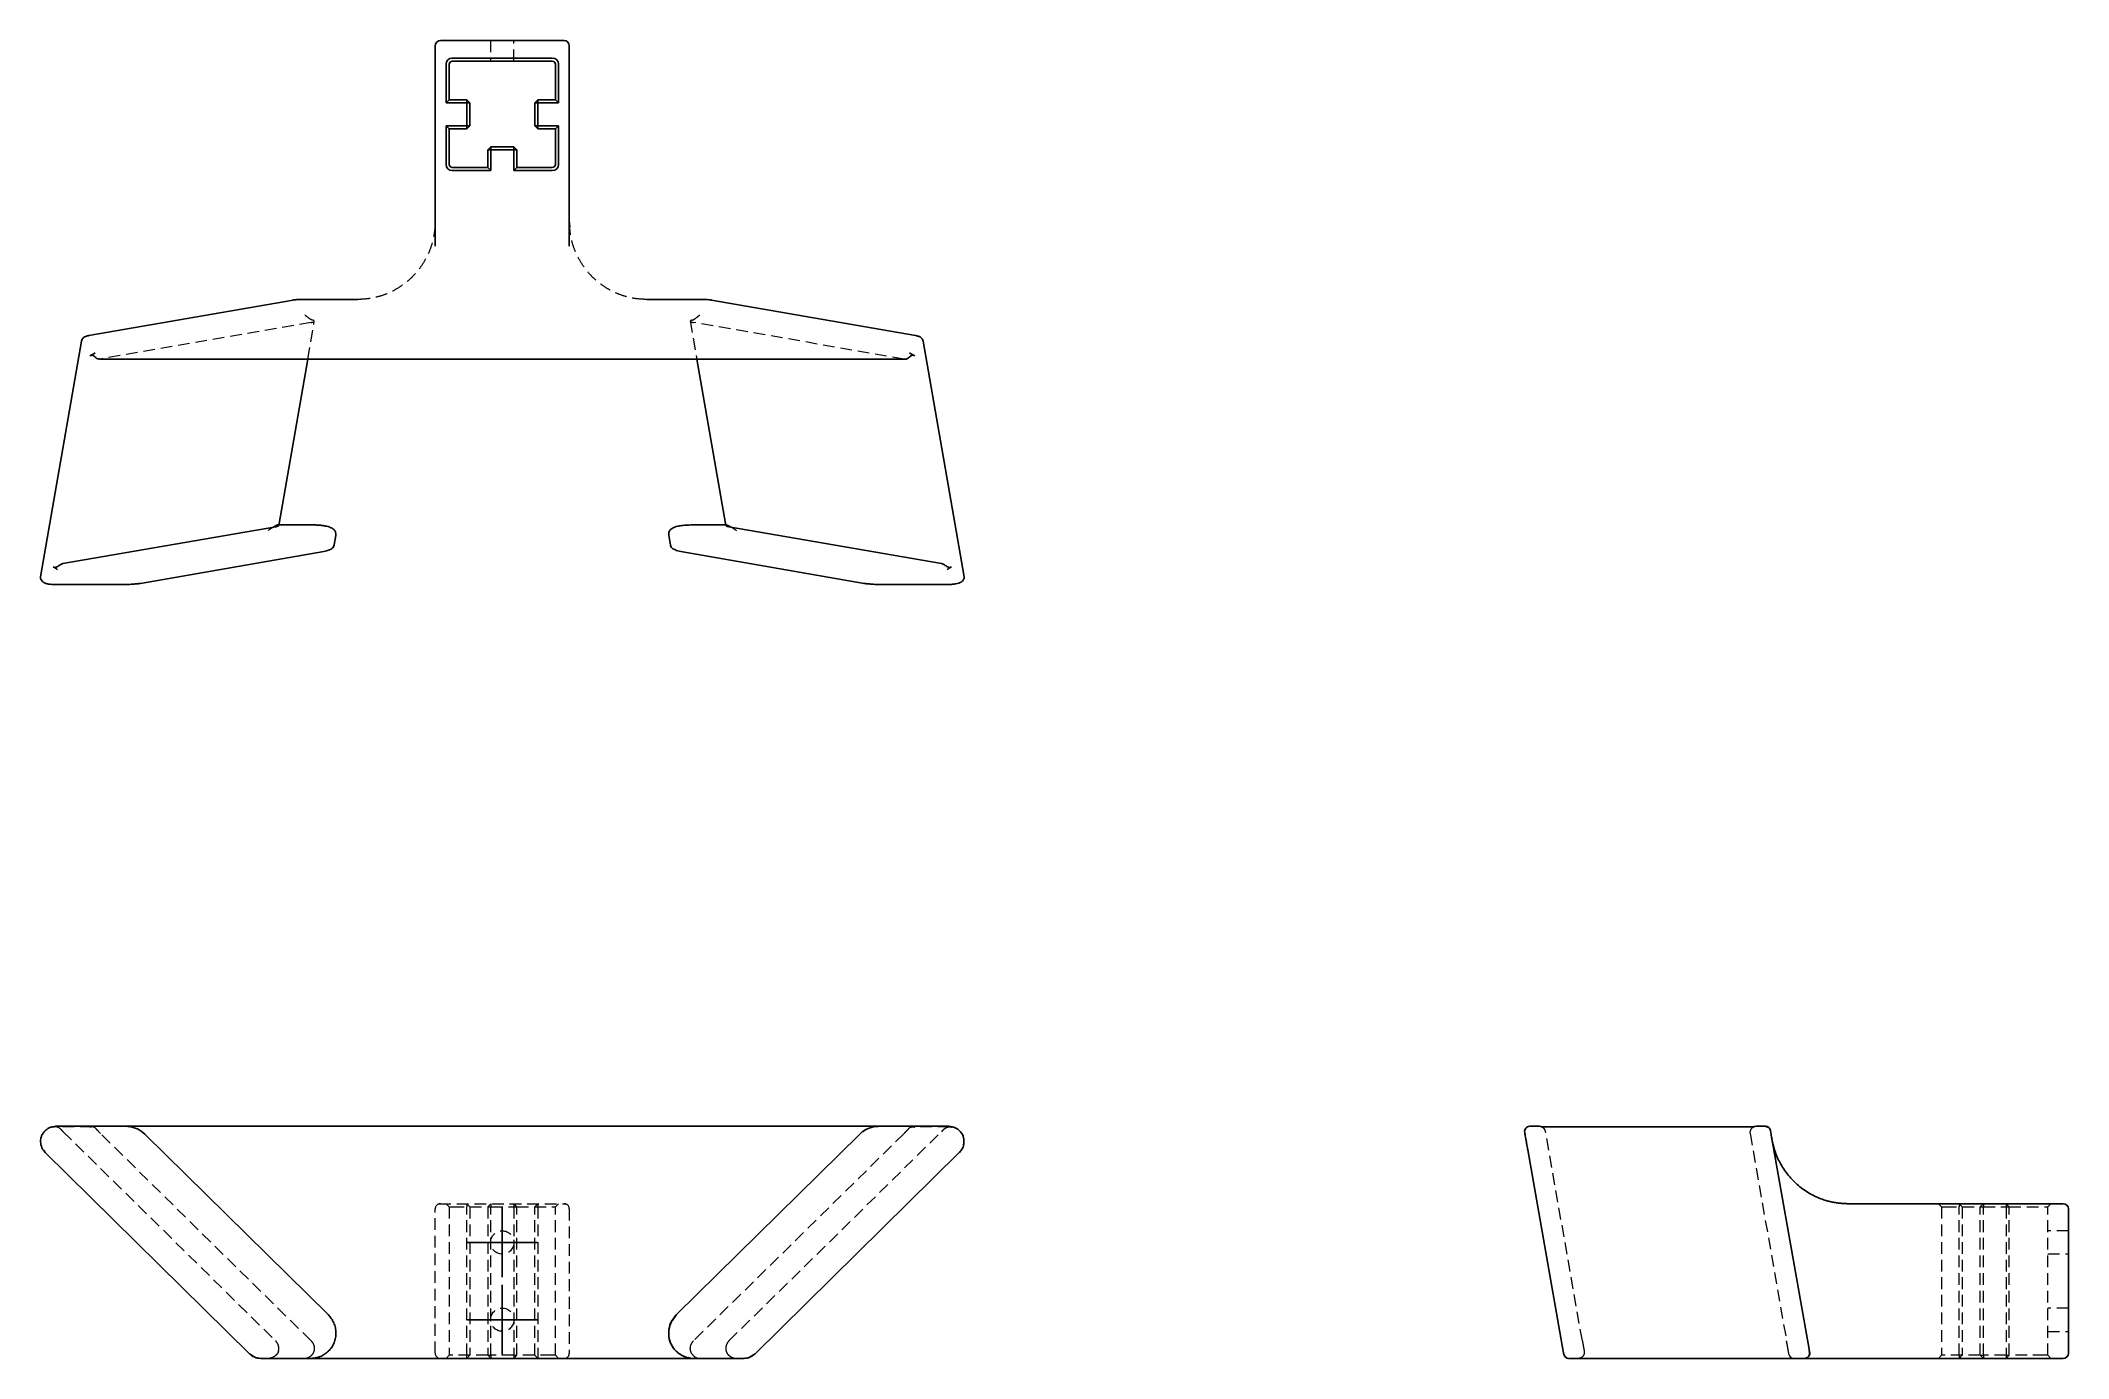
# Model space of a CAD drawing. Header units: millimetres. Extents: x 33 to 252, y 45 to 187.
import ezdxf

# ---------------------------------------------------------------- set-up
doc = ezdxf.new("R2010")
doc.units = ezdxf.units.MM
doc.linetypes.add('HIDDEN', pattern=[1.905, 1.27, -0.635])
doc.layers.add('10', color=7, linetype='Continuous')

# ---------------------------------------------------------------- blocks, each defined once
blk = doc.blocks.new('SW_CENTERMARKSYMBOL_0')
at = {"layer": '10', "color": 0}
for p, q in [((0, 2.5), (0, 3.76)), ((0, 0), (0, 2.5)), ((-2.5, 0), (-3.76, 0)), ((0, 0), (-2.5, 0)), ((0, 0), (0, -2.5)), ((0, 0), (2.5, 0)), ((2.5, 0), (3.76, 0)), ((0, -2.5), (0, -3.76))]:
    blk.add_line(p, q, dxfattribs=at)
blk = doc.blocks.new('SW_CENTERMARKSYMBOL_1')
at = {"layer": '10', "color": 0}
for p, q in [((0, 2.5), (0, 3.76)), ((0, 0), (0, 2.5)), ((-2.5, 0), (-3.76, 0)), ((0, 0), (-2.5, 0)), ((0, 0), (0, -2.5)), ((0, 0), (2.5, 0)), ((2.5, 0), (3.76, 0)), ((0, -2.5), (0, -3.76))]:
    blk.add_line(p, q, dxfattribs=at)

msp = doc.modelspace()

# ---------------------------------------------------------------- linework, layer by layer
at = {"color": 7, "linetype": 'Continuous', "lineweight": 25}
for p, q in [((75.75, 165.19), (75.75, 186.88)), ((76.3, 187.44), (89.69, 187.44)), ((90.25, 186.88), (90.25, 165.19)), ((76.92, 180.69), (76.92, 184.87)), ((77.25, 184.87), (77.25, 181.02)), ((77.59, 185.54), (88.41, 185.54)), ((88.41, 185.21), (77.59, 185.21)), ((88.75, 181.02), (88.75, 184.87)), ((89.08, 184.87), (89.08, 180.69)), ((77.25, 181.02), (76.92, 180.69)), ((79.15, 180.69), (76.92, 180.69)), ((77.25, 181.02), (79.15, 181.02)), ((79.15, 181.02), (79.15, 180.69)), ((79.15, 181.02), (79.48, 180.69)), ((79.15, 178.23), (79.15, 180.69)), ((79.48, 180.69), (79.15, 180.69)), ((79.48, 180.69), (79.48, 178.23)), ((86.51, 180.69), (86.85, 181.02)), ((86.85, 180.69), (86.51, 180.69)), ((86.51, 178.23), (86.51, 180.69)), ((86.85, 181.02), (88.75, 181.02)), ((86.85, 181.02), (86.85, 180.69)), ((86.85, 180.69), (86.85, 178.23)), ((89.08, 180.69), (86.85, 180.69)), ((88.75, 181.02), (89.08, 180.69)), ((76.92, 178.23), (79.15, 178.23)), ((76.92, 174.05), (76.92, 178.23)), ((76.92, 178.23), (77.25, 177.9)), ((79.15, 177.9), (77.25, 177.9)), ((77.25, 177.9), (77.25, 174.05)), ((79.48, 178.23), (79.15, 178.23)), ((79.15, 178.23), (79.15, 177.9)), ((79.48, 178.23), (79.15, 177.9)), ((86.85, 178.23), (86.51, 178.23)), ((86.85, 177.9), (86.51, 178.23)), ((86.85, 178.23), (89.08, 178.23)), ((86.85, 178.23), (86.85, 177.9)), ((88.75, 177.9), (86.85, 177.9)), ((89.08, 178.23), (88.75, 177.9)), ((88.75, 174.05), (88.75, 177.9)), ((89.08, 178.23), (89.08, 174.05)), ((81.44, 175.61), (81.77, 175.95)), ((81.44, 175.61), (81.77, 175.61)), ((81.44, 173.71), (81.44, 175.61)), ((81.77, 175.61), (81.77, 175.95)), ((81.77, 175.95), (84.23, 175.95)), ((81.77, 175.61), (81.77, 173.38)), ((84.23, 175.61), (81.77, 175.61)), ((84.23, 175.95), (84.56, 175.61)), ((84.23, 175.61), (84.23, 175.95)), ((84.23, 173.38), (84.23, 175.61)), ((84.23, 175.61), (84.56, 175.61)), ((84.56, 175.61), (84.56, 173.71)), ((77.59, 173.71), (81.44, 173.71)), ((81.77, 173.38), (77.59, 173.38)), ((81.44, 173.71), (81.77, 173.38)), ((84.23, 173.38), (84.56, 173.71)), ((88.41, 173.38), (84.23, 173.38)), ((84.56, 173.71), (88.41, 173.71)), ((75.74, 167.53), (75.73, 167.45)), ((90.3, 167.3), (90.25, 167.94)), ((90.29, 167.3), (90.26, 167.53)), ((60.37, 159.37), (38.28, 155.53)), ((67.38, 159.44), (61.29, 159.44)), ((67.68, 159.46), (67.38, 159.43)), ((98.62, 159.43), (98.32, 159.46)), ((104.71, 159.44), (98.62, 159.44)), ((127.72, 155.53), (105.63, 159.37)), ((37.48, 154.94), (33.05, 129.45)), ((38.26, 155.53), (38.28, 155.53)), ((127.72, 155.53), (127.74, 155.53)), ((132.95, 129.45), (128.52, 154.94)), ((39.43, 152.98), (126.57, 152.98)), ((58.82, 134.99), (61.95, 152.98)), ((104.05, 152.98), (107.18, 134.99)), ((35.47, 130.86), (58.48, 134.85)), ((62.25, 135.06), (58.83, 135.06)), ((64.82, 132.9), (64.99, 133.9)), ((101, 133.9), (101.18, 132.9)), ((107.17, 135.06), (103.75, 135.06)), ((107.52, 134.85), (130.53, 130.86)), ((43.85, 128.73), (63.68, 132.17)), ((63.68, 132.17), (63.7, 132.18)), ((102.32, 132.17), (102.3, 132.18)), ((102.32, 132.17), (122.15, 128.73)), ((33.8, 128.67), (33.83, 128.66)), ((34.7, 128.6), (42.11, 128.6)), ((123.89, 128.6), (131.3, 128.6)), ((34.59, 69.98), (34.7, 70)), ((34.7, 70), (42.11, 70)), ((42.11, 70), (42.29, 70)), ((42.63, 69.96), (42.29, 70)), ((42.29, 70), (123.71, 70)), ((64.15, 49.64), (44.33, 69.16)), ((121.67, 69.16), (101.85, 49.64)), ((121.75, 69.21), (121.68, 69.16)), ((123.71, 70), (123.89, 70)), ((123.89, 70), (131.3, 70)), ((131.3, 70), (131.67, 69.95)), ((194.16, 70), (195.2, 70)), ((218.4, 69.95), (195.45, 69.95)), ((218.65, 70), (219.65, 70)), ((33.55, 67.16), (33.43, 67.34)), ((33.55, 67.16), (33.55, 67.15)), ((33.55, 67.15), (55.65, 45.39)), ((110.35, 45.39), (132.44, 67.15)), ((132.45, 67.16), (132.44, 67.15)), ((197.78, 45.69), (193.94, 67.45)), ((220.53, 67.64), (224.37, 45.89)), ((230.19, 61.63), (251.88, 61.63)), ((252.44, 61.07), (252.44, 45.45)), ((64.15, 49.64), (64.16, 49.62)), ((101.85, 49.64), (101.84, 49.62)), ((56.86, 44.89), (56.79, 44.91)), ((62.07, 44.89), (56.86, 44.89)), ((62.25, 44.89), (62.07, 44.89)), ((103.75, 44.89), (62.25, 44.89)), ((62.52, 44.91), (62.6, 44.93)), ((103.12, 44.98), (103.34, 44.92)), ((103.92, 44.89), (103.75, 44.89)), ((109.14, 44.89), (103.92, 44.89)), ((109.21, 44.91), (109.14, 44.89)), ((223.88, 44.89), (198.39, 44.89)), ((251.88, 44.89), (232.94, 44.89))]:
    msp.add_line(p, q, dxfattribs=at)
at = {"color": 7, "linetype": 'HIDDEN', "lineweight": 18}
for p, q in [((81.74, 187.44), (81.74, 185.21)), ((84.25, 185.21), (84.25, 187.44)), ((62.31, 156.94), (39.54, 152.99)), ((61.95, 152.98), (62.66, 157.12)), ((103.33, 157.12), (104.05, 152.98)), ((126.46, 152.99), (103.68, 156.94)), ((39.54, 152.99), (39.43, 153)), ((126.57, 152.99), (126.46, 152.99)), ((58.83, 135.06), (58.74, 135.06)), ((107.26, 135.06), (107.17, 135.06)), ((33.85, 128.66), (33.92, 128.66)), ((33.19, 69.01), (33.54, 69.52)), ((38.6, 69.95), (34.61, 69.95)), ((35.47, 69.44), (58.48, 46.79)), ((62.31, 46.79), (39.54, 69.21)), ((126.46, 69.21), (103.68, 46.79)), ((107.52, 46.79), (130.53, 69.44)), ((123.43, 69.98), (122.6, 69.75)), ((131.38, 69.95), (127.4, 69.95)), ((195.29, 69.98), (195.19, 69.98)), ((195.78, 69.66), (195.7, 69.77)), ((195.78, 69.66), (195.77, 69.68)), ((199.85, 46.79), (195.86, 69.44)), ((217.99, 69.21), (221.94, 46.79)), ((76.17, 61.63), (89.83, 61.63)), ((76.92, 61.63), (77.25, 61.29)), ((79.15, 61.63), (79.15, 61.29)), ((79.48, 61.29), (79.15, 61.63)), ((81.44, 61.29), (81.77, 61.63)), ((81.77, 61.63), (81.77, 61.29)), ((84.23, 61.63), (84.56, 61.29)), ((84.23, 61.63), (84.23, 61.29)), ((86.85, 61.63), (86.51, 61.29)), ((86.85, 61.63), (86.85, 61.29)), ((89.08, 61.63), (88.75, 61.29)), ((238.38, 61.63), (238.71, 61.29)), ((240.61, 61.63), (240.61, 61.29)), ((240.61, 61.63), (240.95, 61.29)), ((243.23, 61.63), (242.9, 61.29)), ((243.23, 61.63), (243.23, 61.29)), ((246.02, 61.29), (245.69, 61.63)), ((245.69, 61.63), (245.69, 61.29)), ((250.21, 61.29), (250.54, 61.63)), ((75.75, 45.45), (75.75, 61.07)), ((77.25, 61.29), (77.59, 61.29)), ((77.25, 61.29), (77.25, 45.23)), ((77.59, 61.29), (81.44, 61.29)), ((79.15, 45.23), (79.15, 61.29)), ((79.48, 61.29), (79.48, 45.23)), ((81.44, 61.29), (81.44, 45.23)), ((81.44, 61.29), (81.77, 61.29)), ((81.77, 61.29), (84.23, 61.29)), ((81.77, 45.23), (81.77, 61.29)), ((84.23, 61.29), (84.56, 61.29)), ((84.23, 61.29), (84.23, 45.23)), ((84.56, 45.23), (84.56, 61.29)), ((84.56, 61.29), (88.41, 61.29)), ((86.51, 45.23), (86.51, 61.29)), ((86.85, 61.29), (86.85, 45.23)), ((88.41, 61.29), (88.75, 61.29)), ((88.75, 45.23), (88.75, 61.29)), ((90.25, 61.07), (90.25, 45.45)), ((238.71, 61.29), (239.05, 61.29)), ((238.71, 61.29), (238.71, 45.23)), ((239.05, 61.29), (242.9, 61.29)), ((240.61, 45.23), (240.61, 61.29)), ((240.95, 61.29), (240.95, 45.23)), ((242.9, 45.23), (242.9, 61.29)), ((242.9, 61.29), (243.23, 61.29)), ((243.23, 45.23), (243.23, 61.29)), ((243.23, 61.29), (245.69, 61.29)), ((245.69, 61.29), (246.02, 61.29)), ((245.69, 61.29), (245.69, 45.23)), ((246.02, 61.29), (249.87, 61.29)), ((246.02, 45.23), (246.02, 61.29)), ((249.87, 61.29), (250.21, 61.29)), ((250.21, 45.23), (250.21, 61.29)), ((252.44, 58.7), (250.21, 58.7)), ((250.21, 56.19), (252.44, 56.19)), ((64.18, 49.6), (64.14, 49.64)), ((101.86, 49.64), (101.37, 48.97)), ((252.44, 50.33), (250.21, 50.33)), ((199.94, 46.28), (199.97, 46.1)), ((250.21, 47.82), (252.44, 47.82)), ((56.17, 45.05), (55.64, 45.4)), ((76.92, 44.89), (77.25, 45.23)), ((77.59, 45.23), (77.25, 45.23)), ((81.44, 45.23), (77.59, 45.23)), ((79.15, 44.89), (79.15, 45.23)), ((79.15, 44.89), (79.48, 45.23)), ((81.44, 45.23), (81.77, 44.89)), ((81.44, 45.23), (81.77, 45.23)), ((81.77, 45.23), (81.77, 44.89)), ((84.23, 45.23), (81.77, 45.23)), ((84.56, 45.23), (84.23, 44.89)), ((84.23, 45.23), (84.23, 44.89)), ((84.23, 45.23), (84.56, 45.23)), ((88.41, 45.23), (84.56, 45.23)), ((86.51, 45.23), (86.85, 44.89)), ((86.85, 45.23), (86.85, 44.89)), ((88.75, 45.23), (88.41, 45.23)), ((88.75, 45.23), (89.08, 44.89)), ((102.91, 45.03), (102.99, 45.01)), ((102.99, 45.01), (103.12, 44.98)), ((110.35, 45.4), (109.83, 45.05)), ((198.28, 44.92), (198.38, 44.91)), ((224.14, 44.96), (224.1, 44.94)), ((238.71, 45.23), (238.38, 44.89)), ((239.05, 45.23), (238.71, 45.23)), ((242.9, 45.23), (239.05, 45.23)), ((240.95, 45.23), (240.61, 44.89)), ((240.61, 45.23), (240.61, 44.89)), ((242.9, 45.23), (243.23, 44.89)), ((242.9, 45.23), (243.23, 45.23)), ((243.23, 45.23), (243.23, 44.89)), ((245.69, 45.23), (243.23, 45.23)), ((245.69, 44.89), (246.02, 45.23)), ((245.69, 45.23), (246.02, 45.23)), ((245.69, 45.23), (245.69, 44.89)), ((249.87, 45.23), (246.02, 45.23)), ((250.21, 45.23), (249.87, 45.23)), ((250.54, 44.89), (250.21, 45.23))]:
    msp.add_line(p, q, dxfattribs=at)
at = {"color": 7, "linetype": 'Continuous', "lineweight": 25, "flags": 128}
for points in [[(63.73, 134.94), (63.83, 134.94), (63.88, 134.93)], [(44.32, 69.16), (44.32, 69.16), (44.33, 69.16)], [(121.68, 69.16), (121.68, 69.16), (121.67, 69.16)], [(55.65, 45.39), (55.65, 45.39), (55.65, 45.39)], [(64.2, 45.7), (64.2, 45.69), (64.19, 45.68)], [(110.35, 45.39), (110.35, 45.39), (110.34, 45.39)]]:
    msp.add_lwpolyline(points, dxfattribs=at)
at = {"color": 7, "linetype": 'HIDDEN', "lineweight": 18}
for centre in [(83, 57.44), (83, 49.08)]:
    msp.add_circle(centre, 1.26, dxfattribs=at)
at = {"color": 7, "linetype": 'Continuous', "lineweight": 25}
for centre, radius, start, end in [((76.3, 186.88), 0.558, 90, 180), ((89.69, 186.88), 0.558, 0, 90), ((77.59, 184.87), 0.669, 90, 180), ((77.59, 184.87), 0.335, 90, 180), ((88.41, 184.87), 0.669, 0, 90), ((88.41, 184.87), 0.335, 0, 90), ((77.59, 174.05), 0.669, 180, 270), ((77.59, 174.05), 0.335, 180, 270), ((88.41, 174.05), 0.669, 270, 0), ((88.41, 174.05), 0.335, 270, 0), ((194.16, 69.44), 0.558, 90, 190), ((219.65, 69.44), 0.558, 10, 90), ((251.88, 61.07), 0.558, 0, 90), ((198.39, 45.45), 0.558, 190, 270), ((223.88, 45.45), 0.558, 270, 10), ((251.88, 45.45), 0.558, 270, 0)]:
    msp.add_arc(centre, radius, start, end, dxfattribs=at)
at = {"color": 7, "linetype": 'HIDDEN', "lineweight": 18}
for centre, start, end in [((76.3, 61.07), 90, 180), ((89.69, 61.07), 0, 90), ((76.3, 45.45), 180, 270), ((89.69, 45.45), 270, 0)]:
    msp.add_arc(centre, 0.558, start, end, dxfattribs=at)
for points, knots in [([(75.73, 167.45), (75.69, 167.06), (75.62, 166.29), (75.33, 165.22), (74.91, 164.15), (74.32, 163.12), (73.62, 162.24), (72.95, 161.58), (72.29, 161.03), (71.53, 160.54), (70.67, 160.1), (69.71, 159.75), (68.7, 159.51), (68, 159.47), (67.68, 159.46)], [0, 0, 0, 0, 0.094638, 0.185017, 0.264876, 0.371559, 0.471246, 0.533905, 0.598018, 0.678446, 0.75021, 0.831724, 0.922987, 1, 1, 1, 1]), ([(98.32, 159.46), (98, 159.47), (97.3, 159.51), (96.29, 159.75), (95.33, 160.1), (94.46, 160.54), (93.71, 161.03), (93.05, 161.58), (92.38, 162.24), (91.68, 163.12), (91.09, 164.15), (90.66, 165.22), (90.39, 166.24), (90.32, 166.96), (90.29, 167.3)], [0, 0, 0, 0, 0.07792, 0.170261, 0.252738, 0.32535, 0.406728, 0.471597, 0.534997, 0.635862, 0.743804, 0.824606, 0.916053, 1, 1, 1, 1]), ([(62.46, 157.2), (62.35, 157.22), (62.22, 157.31), (61.94, 157.51), (61.79, 157.63), (61.64, 157.75)], [0, 0, 0, 0, 0.5, 0.5, 1, 1, 1, 1]), ([(62.31, 156.94), (62.42, 156.96), (62.5, 156.98), (62.62, 157.03), (62.65, 157.06), (62.66, 157.08)], [0, 0, 0, 0, 0.5, 0.5, 1, 1, 1, 1]), ([(62.66, 157.08), (62.66, 157.1), (62.65, 157.12), (62.58, 157.16), (62.53, 157.18), (62.46, 157.2)], [0, 0, 0, 0, 0.5, 0.5, 1, 1, 1, 1]), ([(103.54, 157.2), (103.47, 157.18), (103.42, 157.16), (103.35, 157.12), (103.34, 157.1), (103.34, 157.08)], [0, 0, 0, 0, 0.5, 0.5, 1, 1, 1, 1]), ([(103.34, 157.08), (103.35, 157.06), (103.38, 157.03), (103.5, 156.98), (103.58, 156.96), (103.68, 156.94)], [0, 0, 0, 0, 0.5, 0.5, 1, 1, 1, 1]), ([(103.54, 157.2), (103.65, 157.22), (103.78, 157.31), (104.06, 157.51), (104.21, 157.63), (104.36, 157.75)], [0, 0, 0, 0, 0.5, 0.5, 1, 1, 1, 1]), ([(58.78, 135.05), (58.74, 135.07), (58.67, 135.05), (58.49, 134.97), (58.38, 134.91), (58.06, 134.71), (57.82, 134.55), (57.58, 134.39)], [0, 0, 0, 0, 0.25, 0.25, 0.5, 0.5, 1, 1, 1, 1]), ([(107.22, 135.05), (107.26, 135.07), (107.33, 135.05), (107.51, 134.97), (107.62, 134.91), (107.94, 134.71), (108.18, 134.55), (108.41, 134.39)], [0, 0, 0, 0, 0.25, 0.25, 0.5, 0.5, 1, 1, 1, 1]), ([(35.15, 69.75), (35.1, 69.79), (35.05, 69.82), (34.94, 69.88), (34.88, 69.9), (34.76, 69.94), (34.69, 69.95), (34.55, 69.95), (34.48, 69.94), (34.42, 69.92)], [0, 0, 0, 0, 0.25, 0.25, 0.5, 0.5, 0.75, 0.75, 1, 1, 1, 1]), ([(39.04, 69.75), (39, 69.79), (38.96, 69.83), (38.87, 69.89), (38.82, 69.91), (38.7, 69.94), (38.64, 69.95), (38.5, 69.95), (38.44, 69.93), (38.38, 69.92)], [0, 0, 0, 0, 0.25, 0.25, 0.5, 0.5, 0.75, 0.75, 1, 1, 1, 1]), ([(39.54, 69.21), (39.45, 69.3), (39.35, 69.4), (39.18, 69.59), (39.1, 69.67), (39.04, 69.75)], [0, 0, 0, 0, 0.5, 0.5, 1, 1, 1, 1]), ([(122.6, 69.75), (122.56, 69.74), (122.23, 69.66), (121.97, 69.42), (121.75, 69.21)], [0, 0, 0, 0, 0.117713, 1, 1, 1, 1]), ([(126.96, 69.75), (126.9, 69.67), (126.82, 69.59), (126.64, 69.4), (126.55, 69.3), (126.46, 69.21)], [0, 0, 0, 0, 0.5, 0.5, 1, 1, 1, 1]), ([(126.96, 69.75), (127, 69.79), (127.04, 69.83), (127.13, 69.89), (127.18, 69.91), (127.29, 69.94), (127.36, 69.95), (127.5, 69.95), (127.56, 69.93), (127.62, 69.92)], [0, 0, 0, 0, 0.25, 0.25, 0.5, 0.5, 0.75, 0.75, 1, 1, 1, 1]), ([(130.85, 69.75), (130.9, 69.79), (130.95, 69.82), (131.06, 69.88), (131.12, 69.9), (131.24, 69.94), (131.31, 69.95), (131.45, 69.95), (131.52, 69.94), (131.58, 69.92)], [0, 0, 0, 0, 0.25, 0.25, 0.5, 0.5, 0.75, 0.75, 1, 1, 1, 1]), ([(195.72, 69.75), (195.66, 69.8), (195.58, 69.89), (195.49, 69.93), (195.45, 69.95), (195.45, 69.95), (195.45, 69.95)], [0, 0, 0, 0, 0.5234905, 0.7549574, 0.9451463, 1, 1, 1, 1]), ([(195.6, 69.85), (195.58, 69.87), (195.54, 69.91), (195.49, 69.92), (195.47, 69.93)], [0, 0, 0, 0, 0.604501, 1, 1, 1, 1]), ([(218.13, 69.75), (218.07, 69.67), (218.03, 69.59), (217.98, 69.4), (217.97, 69.3), (217.99, 69.21)], [0, 0, 0, 0, 0.5, 0.5, 1, 1, 1, 1]), ([(218.13, 69.75), (218.18, 69.8), (218.26, 69.88), (218.35, 69.93), (218.4, 69.95), (218.4, 69.95), (218.4, 69.95)], [0, 0, 0, 0, 0.47191, 0.718328, 0.896203, 1, 1, 1, 1]), ([(58.82, 46.01), (58.82, 46.15), (58.78, 46.29), (58.67, 46.56), (58.58, 46.69), (58.48, 46.79)], [0, 0, 0, 0, 0.5, 0.5, 1, 1, 1, 1]), ([(62.31, 46.79), (62.42, 46.69), (62.5, 46.56), (62.62, 46.29), (62.65, 46.15), (62.66, 46.01)], [0, 0, 0, 0, 0.5, 0.5, 1, 1, 1, 1]), ([(103.34, 46.01), (103.35, 46.15), (103.38, 46.29), (103.5, 46.56), (103.58, 46.69), (103.68, 46.79)], [0, 0, 0, 0, 0.5, 0.5, 1, 1, 1, 1]), ([(107.52, 46.79), (107.42, 46.69), (107.33, 46.56), (107.21, 46.29), (107.18, 46.15), (107.18, 46.01)], [0, 0, 0, 0, 0.5, 0.5, 1, 1, 1, 1]), ([(199.85, 46.79), (199.87, 46.69), (199.89, 46.56), (199.94, 46.29), (199.96, 46.15), (199.99, 46.01)], [0, 0, 0, 0, 0.5, 0.5, 1, 1, 1, 1]), ([(222.08, 46.01), (222.06, 46.15), (222.03, 46.29), (221.98, 46.56), (221.96, 46.69), (221.94, 46.79)], [0, 0, 0, 0, 0.5, 0.5, 1, 1, 1, 1]), ([(58.78, 45.68), (58.74, 45.54), (58.67, 45.41), (58.49, 45.21), (58.38, 45.13), (58.06, 44.95), (57.82, 44.89), (57.58, 44.89)], [0, 0, 0, 0, 0.25, 0.25, 0.5, 0.5, 1, 1, 1, 1]), ([(62.46, 45.35), (62.35, 45.2), (62.22, 45.08), (61.94, 44.93), (61.79, 44.89), (61.64, 44.89)], [0, 0, 0, 0, 0.5, 0.5, 1, 1, 1, 1]), ([(62.66, 46.01), (62.66, 45.89), (62.65, 45.78), (62.58, 45.55), (62.53, 45.45), (62.46, 45.35)], [0, 0, 0, 0, 0.5, 0.5, 1, 1, 1, 1]), ([(62.6, 44.93), (62.88, 44.98), (63.49, 45.09), (63.96, 45.49), (64.2, 45.7)], [0, 0, 0, 0, 0.4771039, 1, 1, 1, 1]), ([(103.54, 45.35), (103.47, 45.45), (103.42, 45.55), (103.35, 45.78), (103.34, 45.89), (103.34, 46.01)], [0, 0, 0, 0, 0.5, 0.5, 1, 1, 1, 1]), ([(103.54, 45.35), (103.65, 45.2), (103.78, 45.08), (104.06, 44.93), (104.21, 44.89), (104.36, 44.89)], [0, 0, 0, 0, 0.5, 0.5, 1, 1, 1, 1]), ([(107.22, 45.68), (107.26, 45.54), (107.33, 45.41), (107.51, 45.21), (107.62, 45.13), (107.94, 44.95), (108.18, 44.89), (108.41, 44.89)], [0, 0, 0, 0, 0.25, 0.25, 0.5, 0.5, 1, 1, 1, 1]), ([(197.9, 45.18), (197.92, 45.15), (197.95, 45.11), (198.02, 45.05), (198.05, 45.03), (198.08, 45.01), (198.11, 44.99), (198.15, 44.97), (198.23, 44.92), (198.27, 44.91), (198.3, 44.9)], [0, 0, 0, 0, 0.32188, 0.42321, 0.46158, 0.494908, 0.527563, 0.564373, 0.663206, 1, 1, 1, 1]), ([(200.05, 45.68), (200.07, 45.54), (200.05, 45.41), (199.97, 45.21), (199.91, 45.13), (199.71, 44.95), (199.55, 44.89), (199.39, 44.89)], [0, 0, 0, 0, 0.25, 0.25, 0.5, 0.5, 1, 1, 1, 1]), ([(222.2, 45.35), (222.18, 45.45), (222.16, 45.55), (222.12, 45.78), (222.1, 45.89), (222.08, 46.01)], [0, 0, 0, 0, 0.5, 0.5, 1, 1, 1, 1]), ([(222.2, 45.35), (222.22, 45.2), (222.31, 45.08), (222.51, 44.93), (222.63, 44.89), (222.75, 44.89)], [0, 0, 0, 0, 0.5, 0.5, 1, 1, 1, 1]), ([(224.47, 45.55), (224.47, 45.49), (224.46, 45.38), (224.42, 45.23), (224.35, 45.16), (224.34, 45.13)], [0, 0, 0, 0, 0.401717, 0.820351, 1, 1, 1, 1])]:
    msp.add_open_spline(points, degree=3, knots=knots, dxfattribs=at)
at = {"color": 7, "linetype": 'Continuous', "lineweight": 25}
for points, knots in [([(61.29, 159.43), (61.2, 159.43), (61.03, 159.43), (60.78, 159.42), (60.55, 159.4), (60.42, 159.38), (60.35, 159.37)], [0, 0, 0, 0, 0.248157, 0.497741, 0.748515, 1, 1, 1, 1]), ([(105.65, 159.37), (105.58, 159.38), (105.45, 159.4), (105.22, 159.42), (104.97, 159.43), (104.8, 159.43), (104.71, 159.43)], [0, 0, 0, 0, 0.251485, 0.502259, 0.751843, 1, 1, 1, 1]), ([(38.26, 155.53), (38.15, 155.5), (37.94, 155.45), (37.7, 155.32), (37.54, 155.16), (37.5, 155.01), (37.48, 154.94)], [0, 0, 0, 0, 0.29609, 0.566183, 0.803026, 1, 1, 1, 1]), ([(128.52, 154.94), (128.5, 155), (128.47, 155.13), (128.34, 155.28), (128.11, 155.43), (127.87, 155.5), (127.74, 155.53)], [0, 0, 0, 0, 0.153001, 0.376358, 0.663976, 1, 1, 1, 1]), ([(39.04, 153.13), (39, 153.16), (38.96, 153.2), (38.87, 153.28), (38.82, 153.32), (38.7, 153.39), (38.64, 153.41), (38.5, 153.39), (38.44, 153.36), (38.38, 153.33)], [0, 0, 0, 0, 0.25, 0.25, 0.5, 0.5, 0.75, 0.75, 1, 1, 1, 1]), ([(39.43, 153), (39.36, 153), (39.22, 152.99), (39.1, 153.08), (39.04, 153.13)], [0, 0, 0, 0, 0.469501, 1, 1, 1, 1]), ([(126.96, 153.13), (126.88, 153.07), (126.75, 152.98), (126.61, 152.99), (126.57, 152.99)], [0, 0, 0, 0, 0.687893, 1, 1, 1, 1]), ([(126.96, 153.13), (127, 153.16), (127.04, 153.2), (127.13, 153.28), (127.18, 153.32), (127.29, 153.39), (127.36, 153.41), (127.5, 153.39), (127.56, 153.36), (127.62, 153.33)], [0, 0, 0, 0, 0.25, 0.25, 0.5, 0.5, 0.75, 0.75, 1, 1, 1, 1]), ([(58.82, 134.99), (58.82, 134.96), (58.78, 134.94), (58.67, 134.89), (58.58, 134.87), (58.48, 134.85)], [0, 0, 0, 0, 0.5, 0.5, 1, 1, 1, 1]), ([(63.88, 134.93), (63.76, 134.95), (63.54, 134.99), (63.13, 135.02), (62.7, 135.05), (62.4, 135.05), (62.25, 135.05)], [0, 0, 0, 0, 0.25012, 0.499965, 0.749872, 1, 1, 1, 1]), ([(64.99, 133.9), (65, 134.02), (65, 134.27), (64.77, 134.58), (64.4, 134.81), (64.06, 134.89), (63.88, 134.93)], [0, 0, 0, 0, 0.197955, 0.436975, 0.70656, 1, 1, 1, 1]), ([(103.75, 135.05), (103.5, 135.05), (103.03, 135.04), (102.42, 134.98), (101.99, 134.91), (101.69, 134.83), (101.48, 134.74), (101.24, 134.6), (101.07, 134.37), (100.99, 134.12), (101, 133.97), (101, 133.9)], [0, 0, 0, 0, 0.183217, 0.341195, 0.474513, 0.58314, 0.666625, 0.74792, 0.860232, 0.927695, 1, 1, 1, 1]), ([(107.52, 134.85), (107.42, 134.87), (107.33, 134.89), (107.21, 134.94), (107.18, 134.96), (107.18, 134.99)], [0, 0, 0, 0, 0.5, 0.5, 1, 1, 1, 1]), ([(63.7, 132.18), (63.88, 132.21), (64.2, 132.29), (64.54, 132.46), (64.74, 132.65), (64.8, 132.82), (64.82, 132.9)], [0, 0, 0, 0, 0.322984, 0.600381, 0.827419, 1, 1, 1, 1]), ([(101.18, 132.9), (101.2, 132.84), (101.24, 132.68), (101.4, 132.51), (101.73, 132.31), (102.1, 132.22), (102.3, 132.18)], [0, 0, 0, 0, 0.133711, 0.348865, 0.641063, 1, 1, 1, 1]), ([(33.05, 129.45), (33.05, 129.41), (33.04, 129.31), (33.08, 129.13), (33.21, 128.93), (33.46, 128.76), (33.69, 128.7), (33.8, 128.67)], [0, 0, 0, 0, 0.104132, 0.217784, 0.465249, 0.72898, 1, 1, 1, 1]), ([(35.15, 130.72), (35.1, 130.69), (35.05, 130.65), (34.94, 130.58), (34.88, 130.54), (34.76, 130.48), (34.69, 130.45), (34.55, 130.45), (34.48, 130.48), (34.42, 130.51)], [0, 0, 0, 0, 0.25, 0.25, 0.5, 0.5, 0.75, 0.75, 1, 1, 1, 1]), ([(130.85, 130.72), (130.9, 130.69), (130.95, 130.65), (131.06, 130.58), (131.12, 130.54), (131.24, 130.48), (131.31, 130.45), (131.45, 130.45), (131.52, 130.48), (131.58, 130.51)], [0, 0, 0, 0, 0.25, 0.25, 0.5, 0.5, 0.75, 0.75, 1, 1, 1, 1]), ([(131.3, 128.6), (131.44, 128.61), (131.7, 128.62), (132.08, 128.67), (132.39, 128.75), (132.64, 128.86), (132.81, 128.99), (132.91, 129.13), (132.96, 129.29), (132.95, 129.4), (132.95, 129.45)], [0, 0, 0, 0, 0.165169, 0.320797, 0.466934, 0.602489, 0.725503, 0.833726, 0.92538, 1, 1, 1, 1]), ([(33.8, 128.67), (33.86, 128.66), (33.99, 128.64), (34.21, 128.62), (34.45, 128.61), (34.62, 128.6), (34.7, 128.6)], [0, 0, 0, 0, 0.250808, 0.500939, 0.750641, 1, 1, 1, 1]), ([(42.11, 128.6), (42.27, 128.61), (42.6, 128.61), (43.07, 128.64), (43.5, 128.68), (43.75, 128.71), (43.87, 128.73)], [0, 0, 0, 0, 0.248234, 0.4978458, 0.7486038, 1, 1, 1, 1]), ([(122.13, 128.73), (122.25, 128.71), (122.49, 128.68), (122.93, 128.64), (123.4, 128.61), (123.73, 128.61), (123.89, 128.6)], [0, 0, 0, 0, 0.251396, 0.502154, 0.751766, 1, 1, 1, 1]), ([(33.53, 69.51), (33.45, 69.43), (33.31, 69.27), (33.15, 68.97), (33.06, 68.65), (33.03, 68.22), (33.14, 67.66), (33.42, 67.32), (33.56, 67.15)], [0, 0, 0, 0, 0.125409, 0.250814, 0.37625, 0.501687, 0.751199, 1, 1, 1, 1]), ([(34.7, 69.99), (34.59, 69.98), (34.38, 69.97), (34.06, 69.87), (33.77, 69.73), (33.61, 69.58), (33.53, 69.51)], [0, 0, 0, 0, 0.250038, 0.500021, 0.749978, 1, 1, 1, 1]), ([(44.32, 69.16), (44.06, 69.37), (43.55, 69.8), (42.9, 69.92), (42.57, 69.98)], [0, 0, 0, 0, 0.500122, 1, 1, 1, 1]), ([(123.71, 70), (123.65, 70), (123.53, 69.99), (123.35, 69.98), (123.17, 69.95), (122.98, 69.91), (122.79, 69.85), (122.6, 69.78), (122.4, 69.68), (122.17, 69.56), (121.92, 69.38), (121.76, 69.23), (121.67, 69.15)], [0, 0, 0, 0, 0.076165, 0.155117, 0.23686, 0.321399, 0.408737, 0.498877, 0.593081, 0.708007, 0.843649, 1, 1, 1, 1]), ([(132.44, 67.15), (132.57, 67.3), (132.81, 67.59), (132.97, 68.17), (132.95, 68.68), (132.77, 69.15), (132.49, 69.54), (132.09, 69.82), (131.67, 69.96), (131.42, 69.98), (131.3, 69.99)], [0, 0, 0, 0, 0.15651, 0.283406, 0.450369, 0.540706, 0.662363, 0.815135, 0.903632, 1, 1, 1, 1]), ([(193.94, 67.45), (193.92, 67.57), (193.89, 67.75), (193.83, 68.07), (193.81, 68.19), (193.77, 68.43), (193.75, 68.55), (193.71, 68.77), (193.69, 68.88), (193.66, 69.06), (193.65, 69.13), (193.62, 69.3), (193.61, 69.34), (193.61, 69.34)], [0, 0, 0, 0, 0.25, 0.25, 0.375, 0.375, 0.5, 0.5, 0.625, 0.625, 0.75, 0.75, 1, 1, 1, 1]), ([(220.14, 69.71), (220.11, 69.75), (220.07, 69.81), (219.97, 69.88), (219.88, 69.92), (219.81, 69.95), (219.73, 69.97), (219.69, 69.97), (219.67, 69.98)], [0, 0, 0, 0, 0.3119607, 0.5608372, 0.6675055, 0.7701079, 0.8779337, 1, 1, 1, 1]), ([(220.2, 69.54), (220.2, 69.54), (220.21, 69.49), (220.24, 69.33), (220.25, 69.25), (220.28, 69.07), (220.3, 68.97), (220.34, 68.74), (220.36, 68.62), (220.4, 68.38), (220.42, 68.26), (220.48, 67.94), (220.51, 67.77), (220.53, 67.64)], [0, 0, 0, 0, 0.25, 0.25, 0.375, 0.375, 0.5, 0.5, 0.625, 0.625, 0.75, 0.75, 1, 1, 1, 1]), ([(220.37, 68.54), (220.39, 68.45), (220.43, 68.26), (220.49, 68), (220.55, 67.77), (220.61, 67.56), (220.67, 67.37), (220.79, 67.02), (220.99, 66.52), (221.43, 65.66), (221.98, 64.85), (222.67, 64.1), (223.4, 63.42), (224.41, 62.71), (225.5, 62.21), (226.29, 61.95), (226.75, 61.83), (227.22, 61.74), (227.68, 61.68), (228.15, 61.64), (228.46, 61.63), (228.62, 61.63)], [0, 0, 0, 0, 0.028963, 0.055391, 0.079287, 0.100648, 0.119476, 0.13577, 0.210106, 0.275801, 0.415857, 0.486201, 0.551738, 0.681541, 0.796916, 0.83296, 0.86802, 0.902169, 0.93549, 0.968069, 1, 1, 1, 1]), ([(132.77, 67.61), (132.76, 67.6), (132.7, 67.43), (132.57, 67.29), (132.45, 67.16)], [0, 0, 0, 0, 0.062649, 1, 1, 1, 1]), ([(64.2, 45.7), (64.32, 45.83), (64.57, 46.1), (64.82, 46.59), (64.98, 47.12), (65.02, 47.67), (64.96, 48.22), (64.78, 48.74), (64.53, 49.22), (64.29, 49.47), (64.18, 49.6)], [0, 0, 0, 0, 0.126156, 0.252381, 0.378772, 0.505343, 0.632095, 0.758949, 0.885814, 1, 1, 1, 1]), ([(101.37, 48.97), (101.34, 48.94), (101.16, 48.7), (101.03, 48.17), (100.98, 47.54), (101.05, 47), (101.23, 46.45), (101.61, 45.83), (102.17, 45.35), (102.64, 45.1), (102.86, 45.04), (102.91, 45.03)], [0, 0, 0, 0, 0.025256, 0.188507, 0.320065, 0.419885, 0.525245, 0.672268, 0.860484, 0.970427, 1, 1, 1, 1]), ([(101.84, 49.62), (101.8, 49.58), (101.72, 49.5), (101.62, 49.38), (101.54, 49.27), (101.47, 49.17), (101.35, 48.98), (101.22, 48.72), (101.08, 48.32), (101.01, 47.91), (100.99, 47.32), (101.12, 46.72), (101.4, 46.18), (101.66, 45.82), (101.98, 45.52), (102.29, 45.3), (102.59, 45.14), (102.86, 45.03), (103.14, 44.95), (103.44, 44.9), (103.65, 44.9), (103.75, 44.89)], [0, 0, 0, 0, 0.027127, 0.051405, 0.072834, 0.091415, 0.107147, 0.171567, 0.228899, 0.297907, 0.362508, 0.502066, 0.572302, 0.641532, 0.707486, 0.773762, 0.817107, 0.861389, 0.906623, 0.952823, 1, 1, 1, 1]), ([(55.65, 45.39), (55.74, 45.32), (55.91, 45.17), (56.21, 45.02), (56.53, 44.92), (56.75, 44.91), (56.86, 44.9)], [0, 0, 0, 0, 0.25107, 0.501442, 0.751091, 1, 1, 1, 1]), ([(62.25, 44.89), (62.3, 44.89), (62.41, 44.9), (62.56, 44.91), (62.72, 44.93), (62.87, 44.96), (63.02, 45), (63.16, 45.04), (63.34, 45.11), (63.55, 45.21), (63.78, 45.34), (63.99, 45.5), (64.12, 45.62), (64.19, 45.68)], [0, 0, 0, 0, 0.0743747, 0.1478164, 0.2203298, 0.2919201, 0.3625926, 0.4323526, 0.5012059, 0.6272138, 0.7523226, 0.8765714, 1, 1, 1, 1]), ([(109.14, 44.9), (109.25, 44.91), (109.47, 44.92), (109.79, 45.02), (110.09, 45.17), (110.26, 45.32), (110.34, 45.39)], [0, 0, 0, 0, 0.248909, 0.498558, 0.74893, 1, 1, 1, 1]), ([(197.84, 45.35), (197.84, 45.35), (197.83, 45.38), (197.81, 45.5), (197.8, 45.59), (197.78, 45.69)], [0, 0, 0, 0, 0.5, 0.5, 1, 1, 1, 1]), ([(232.94, 44.89), (232.41, 44.89), (231.86, 44.89), (230.73, 44.89), (230.16, 44.89), (229.05, 44.89), (228.5, 44.89), (227.47, 44.89), (226.98, 44.89), (226.09, 44.89), (225.7, 44.89), (225.02, 44.89), (224.74, 44.89), (224.3, 44.89), (224.13, 44.89), (223.93, 44.89), (223.88, 44.89), (223.88, 44.89)], [0, 0, 0, 0, 0.125, 0.125, 0.25, 0.25, 0.375, 0.375, 0.5, 0.5, 0.625, 0.625, 0.75, 0.75, 0.875, 0.875, 1, 1, 1, 1]), ([(224.37, 45.89), (224.39, 45.78), (224.4, 45.69), (224.42, 45.58), (224.43, 45.55), (224.43, 45.55)], [0, 0, 0, 0, 0.5, 0.5, 1, 1, 1, 1])]:
    msp.add_open_spline(points, degree=3, knots=knots, dxfattribs=at)
for points in [[(38.38, 153.33), (38.57, 153.43), (38.76, 153.54), (38.95, 153.65)], [(127.62, 153.33), (127.43, 153.43), (127.24, 153.54), (127.04, 153.65)], [(34.42, 130.51), (34.57, 130.41), (34.73, 130.31), (34.88, 130.2)], [(35.15, 130.72), (35.25, 130.79), (35.36, 130.84), (35.47, 130.86)], [(130.53, 130.86), (130.64, 130.84), (130.75, 130.79), (130.85, 130.72)], [(131.58, 130.51), (131.43, 130.41), (131.27, 130.31), (131.12, 130.2)], [(195.51, 69.92), (195.41, 69.97), (195.31, 70), (195.2, 70)], [(218.33, 69.92), (218.43, 69.97), (218.54, 70), (218.65, 70)], [(228.62, 61.63), (229.13, 61.63), (229.66, 61.63), (230.19, 61.63)]]:
    msp.add_open_spline(points, degree=3, dxfattribs=at)
at = {"color": 7, "linetype": 'HIDDEN', "lineweight": 18}
for points in [[(58.78, 135.05), (58.81, 135.03), (58.82, 135.01), (58.82, 134.99)], [(107.18, 134.99), (107.17, 135.01), (107.19, 135.03), (107.22, 135.05)], [(34.42, 69.92), (34.57, 69.97), (34.73, 70), (34.88, 70)], [(35.15, 69.75), (35.25, 69.66), (35.36, 69.55), (35.47, 69.44)], [(38.38, 69.92), (38.57, 69.97), (38.76, 70), (38.95, 70)], [(127.62, 69.92), (127.43, 69.97), (127.24, 70), (127.04, 70)], [(130.53, 69.44), (130.64, 69.55), (130.75, 69.66), (130.85, 69.75)], [(131.58, 69.92), (131.43, 69.97), (131.27, 70), (131.12, 70)], [(195.86, 69.44), (195.84, 69.55), (195.79, 69.66), (195.72, 69.75)], [(58.78, 45.68), (58.81, 45.78), (58.82, 45.9), (58.82, 46.01)], [(107.18, 46.01), (107.17, 45.9), (107.19, 45.78), (107.22, 45.68)], [(199.99, 46.01), (200.01, 45.9), (200.03, 45.78), (200.05, 45.68)]]:
    msp.add_open_spline(points, degree=3, dxfattribs=at)

# ---------------------------------------------------------------- block references
at = {"layer": '10'}
for name, p in [('SW_CENTERMARKSYMBOL_1', (83, 57.44)), ('SW_CENTERMARKSYMBOL_0', (83, 49.08))]:
    msp.add_blockref(name, p, dxfattribs=at)

doc.saveas('drawing.dxf')
